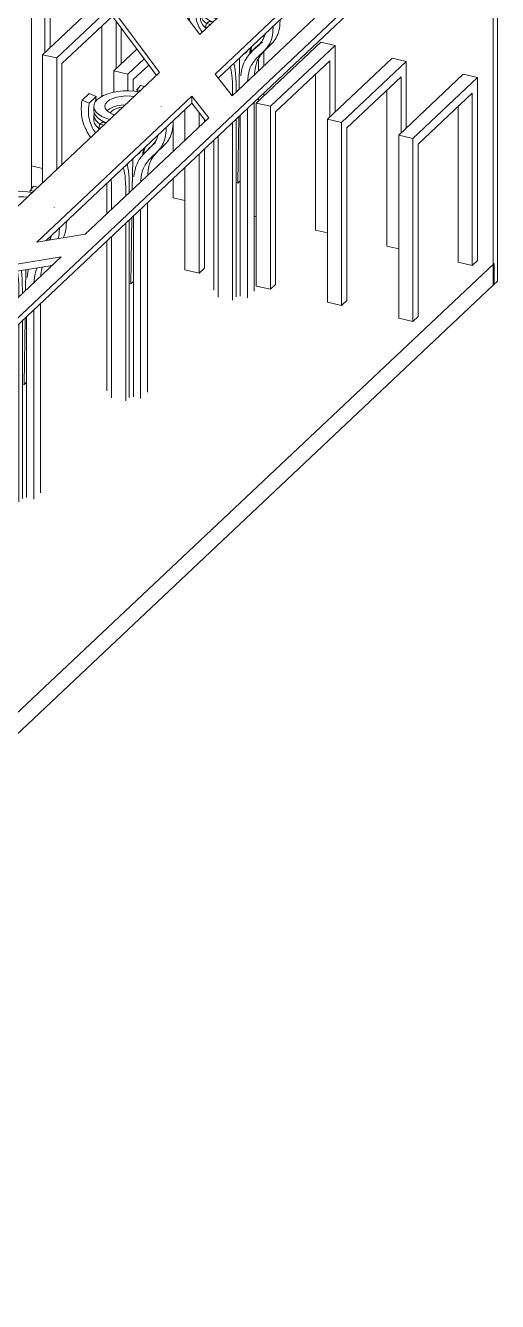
# Model space of a CAD drawing. Header units: millimetres. Extents: x -37866 to 44733, y -22737 to 33386.
# Drawn here: x 38782 to 44733, y 2570 to 18648 of the extents above; entities that cross this region are included whole.
import ezdxf

# ---------------------------------------------------------------- set-up
doc = ezdxf.new("R2010")
doc.units = ezdxf.units.MM
for name, color, linetype, lineweight in [('A-FLOR', 192, 'Continuous', 9), ('A-GENM', 13, 'Continuous', 9), ('I-WALL', 2, 'Continuous', 9)]:
    doc.layers.add(name, color=color, linetype=linetype, lineweight=lineweight)

# ---------------------------------------------------------------- blocks, each defined once
blk = doc.blocks.new('Family1 - Family1-218933-_3D_')
at = {"layer": 'A-GENM'}
for p, q in [((31519, 8214), (43536, 19536)), ((43536, 19448), (31519, 8126)), ((39542, 19306), (40340, 18232)), ((40340, 18143), (39542, 19218)), ((40980, 18533), (40579, 19072)), ((41364, 18895), (40980, 18533)), ((41172, 18035), (42020, 18834)), ((42020, 18745), (41212, 17984)), ((42426, 18742), (41386, 17761)), ((40340, 18232), (40472, 18054)), ((40472, 18054), (38157, 15873)), ((40433, 18018), (40340, 18143)), ((41386, 17761), (41172, 18035)), ((38924, 15917), (40879, 17759)), ((40879, 17759), (41093, 17485)), ((40879, 17759), (40879, 17670)), ((40879, 17670), (39038, 15936)), ((41053, 17448), (40879, 17670)), ((41093, 17485), (39535, 16017)), ((39535, 16017), (38924, 15917)), ((39233, 15733), (38167, 14729)), ((38622, 15633), (39233, 15733)), ((39119, 15626), (38622, 15544))]:
    blk.add_line(p, q, dxfattribs=at)
blk = doc.blocks.new('Family8 - COLUMN-V34-_3D_')
at = {"layer": 'A-GENM'}
for p, q in [((40990, 18898), (40990, 18845)), ((41156, 18843), (41159, 18846)), ((41159, 18846), (41165, 18851)), ((41196, 18815), (41212, 18834)), ((41212, 18834), (41218, 18839)), ((41839, 18894), (41839, 18898)), ((40990, 18788), (40990, 18722)), ((41060, 18675), (41103, 18701)), ((41060, 18675), (41117, 18662)), ((41123, 18696), (41101, 18713)), ((41147, 18691), (41103, 18701)), ((41248, 18792), (41258, 18797)), ((41579, 18325), (41584, 18334)), ((41610, 18288), (41613, 18361)), ((41768, 18444), (41680, 18361)), ((41771, 18309), (41859, 18392)), ((41475, 17846), (41481, 18237)), ((41580, 18327), (41566, 18308)), ((41437, 17851), (41437, 17809)), ((41393, 17809), (41393, 17768)), ((41666, 17686), (41666, 15299)), ((41579, 15216), (41579, 17603)), ((41393, 17428), (41393, 15186)), ((41437, 17470), (41437, 15228)), ((41458, 16663), (41470, 17502)), ((41489, 17519), (41489, 15237)), ((41156, 17206), (41156, 15312)), ((41213, 15227), (41213, 17259)), ((41458, 16663), (41437, 16668)), ((41489, 16692), (41458, 16663))]:
    blk.add_line(p, q, dxfattribs=at)
for points in [[(40835, 18925, 0), (40833, 18903, 0), (40832, 18867, 0), (40833, 18833, 0), (40835, 18800, 0), (40839, 18768, 0), (40845, 18738, 0), (40852, 18708, 0), (40854, 18702, 0)], [(41011, 18563, 0), (41006, 18571, 0), (40994, 18589, 0), (40984, 18607, 0), (40973, 18625, 0), (40964, 18644, 0), (40955, 18664, 0), (40947, 18686, 0), (40940, 18708, 0), (40934, 18732, 0), (40929, 18758, 0), (40925, 18785, 0), (40922, 18814, 0), (40922, 18844, 0), (40923, 18875, 0), (40926, 18905, 0)], [(41190, 18731, 0), (41140, 18749, 0), (41090, 18771, 0), (41049, 18798, 0), (41019, 18827, 0), (40999, 18858, 0), (40990, 18890, 0), (40993, 18922, 0), (40997, 18933, 0)], [(40990, 18847, 0), (40990, 18837, 0), (40999, 18805, 0), (41019, 18774, 0), (41049, 18745, 0), (41090, 18718, 0), (41140, 18695, 0), (41148, 18692, 0)], [(41063, 18678, 0), (41049, 18688, 0), (41019, 18717, 0), (40999, 18748, 0), (40990, 18780, 0), (40993, 18813, 0), (40994, 18818, 0)], [(41252, 18790, 0), (41216, 18804, 0), (41178, 18825, 0), (41150, 18849, 0), (41134, 18875, 0), (41130, 18903, 0)], [(41055, 18617, 0), (41049, 18622, 0), (41019, 18651, 0), (40999, 18682, 0), (40990, 18714, 0), (40990, 18724, 0)], [(41055, 18604, 0), (41057, 18634, 0), (41060, 18675, 0)], [(41990, 18717, 0), (41991, 18708, 0), (41990, 18674, 0), (41988, 18642, 0), (41983, 18612, 0), (41978, 18584, 0), (41970, 18558, 0), (41962, 18534, 0), (41952, 18512, 0), (41942, 18492, 0), (41930, 18473, 0), (41918, 18456, 0), (41906, 18440, 0), (41893, 18426, 0), (41880, 18412, 0), (41867, 18400, 0), (41854, 18387, 0), (41846, 18380, 0)], [(41802, 18540, 0), (41801, 18536, 0), (41795, 18515, 0), (41788, 18496, 0), (41780, 18478, 0), (41771, 18462, 0), (41761, 18447, 0), (41751, 18433, 0), (41740, 18420, 0), (41729, 18408, 0), (41717, 18396, 0), (41705, 18384, 0), (41692, 18372, 0), (41679, 18360, 0), (41666, 18348, 0), (41654, 18336, 0), (41641, 18323, 0), (41629, 18310, 0), (41616, 18296, 0), (41604, 18281, 0), (41591, 18266, 0), (41578, 18249, 0), (41564, 18229, 0), (41549, 18205, 0), (41535, 18176, 0), (41522, 18141, 0), (41510, 18100, 0), (41501, 18053, 0), (41496, 18012, 0)], [(41582, 17948, 0), (41584, 17967, 0), (41589, 18016, 0), (41597, 18057, 0), (41606, 18092, 0), (41616, 18120, 0), (41628, 18144, 0), (41639, 18163, 0), (41651, 18180, 0), (41663, 18196, 0), (41674, 18210, 0), (41685, 18223, 0), (41696, 18236, 0), (41708, 18248, 0), (41719, 18259, 0), (41730, 18270, 0), (41742, 18282, 0), (41754, 18293, 0), (41767, 18305, 0), (41779, 18317, 0), (41792, 18330, 0), (41805, 18343, 0), (41818, 18358, 0), (41831, 18373, 0), (41843, 18390, 0), (41854, 18409, 0), (41865, 18429, 0), (41874, 18451, 0), (41883, 18475, 0), (41890, 18501, 0), (41896, 18530, 0), (41900, 18560, 0), (41902, 18592, 0), (41903, 18625, 0), (41903, 18634, 0)], [(41619, 18299, 0), (41621, 18314, 0), (41626, 18345, 0), (41632, 18373, 0), (41634, 18382, 0)], [(41829, 18364, 0), (41818, 18353, 0), (41807, 18342, 0), (41795, 18330, 0), (41784, 18318, 0), (41773, 18306, 0), (41762, 18293, 0), (41750, 18278, 0), (41739, 18263, 0), (41727, 18246, 0), (41715, 18226, 0), (41704, 18203, 0), (41694, 18174, 0), (41685, 18140, 0), (41677, 18099, 0), (41671, 18049, 0), (41670, 18030, 0)], [(41437, 17851, 0), (41436, 17925, 0), (41434, 17988, 0), (41431, 18041, 0), (41426, 18086, 0), (41421, 18124, 0), (41414, 18156, 0), (41410, 18171, 0)], [(41566, 18308, 0), (41542, 18291, 0), (41535, 18287, 0)], [(41361, 18124, 0), (41363, 18119, 0), (41369, 18102, 0), (41374, 18081, 0), (41379, 18055, 0), (41384, 18023, 0), (41387, 17984, 0), (41390, 17935, 0), (41392, 17878, 0), (41393, 17809, 0)]]:
    blk.add_polyline3d(points, dxfattribs=at)
blk = doc.blocks.new('Family8 - COLUMN-V35-_3D_')
at = {"layer": 'A-GENM'}
for p, q in [((40186, 17838), (40230, 17894)), ((40288, 17881), (40230, 17894)), ((39583, 17790), (39496, 17707)), ((39584, 17671), (39496, 17707)), ((39583, 17790), (39672, 17754)), ((39584, 17671), (39672, 17754)), ((40188, 17816), (40186, 17838)), ((40186, 17838), (40231, 17828)), ((39643, 17629), (39643, 17576)), ((39809, 17574), (39812, 17577)), ((39850, 17547), (39865, 17565)), ((39901, 17523), (39911, 17528)), ((40492, 17625), (40492, 17629)), ((39643, 17519), (39643, 17453)), ((39713, 17406), (39756, 17432)), ((39713, 17406), (39770, 17393)), ((39776, 17427), (39754, 17444)), ((39800, 17422), (39756, 17432)), ((40233, 17058), (40219, 17039)), ((40232, 17056), (40237, 17065)), ((40263, 17019), (40266, 17092)), ((40421, 17175), (40334, 17092)), ((40424, 17040), (40512, 17123)), ((40128, 16577), (40134, 16968)), ((39809, 16662), (39809, 16276)), ((39866, 16330), (39866, 16581)), ((40090, 16582), (40090, 16540)), ((40046, 16540), (40046, 16499)), ((40319, 16417), (40319, 14030)), ((40142, 16250), (40142, 13968)), ((40232, 13947), (40232, 16334)), ((40046, 16159), (40046, 13917)), ((40090, 16201), (40090, 13959)), ((40111, 15394), (40123, 16233)), ((39809, 15937), (39809, 14043)), ((39866, 13958), (39866, 15990)), ((40111, 15394), (40090, 15399)), ((40142, 15423), (40111, 15394))]:
    blk.add_line(p, q, dxfattribs=at)
for points in [[(39496, 17707, 0), (39490, 17670, 0), (39486, 17634, 0), (39485, 17598, 0), (39486, 17564, 0), (39488, 17531, 0), (39492, 17499, 0), (39498, 17468, 0), (39505, 17439, 0), (39514, 17411, 0), (39523, 17385, 0), (39534, 17360, 0), (39545, 17336, 0), (39557, 17314, 0), (39570, 17292, 0), (39582, 17272, 0), (39595, 17253, 0), (39606, 17238, 0)], [(39843, 17462, 0), (39793, 17479, 0), (39743, 17502, 0), (39702, 17529, 0), (39672, 17558, 0), (39652, 17589, 0), (39643, 17621, 0), (39646, 17653, 0), (39660, 17685, 0), (39686, 17715, 0)], [(39672, 17754, 0), (39667, 17721, 0), (39664, 17689, 0)], [(39686, 17715, 0), (39722, 17743, 0), (39767, 17768, 0), (39821, 17788, 0), (39881, 17805, 0), (39947, 17817, 0), (40015, 17823, 0), (40085, 17825, 0), (40155, 17821, 0), (40215, 17813, 0)], [(39905, 17521, 0), (39869, 17535, 0), (39831, 17556, 0), (39803, 17580, 0), (39787, 17606, 0), (39783, 17634, 0), (39791, 17661, 0), (39812, 17687, 0)], [(39812, 17687, 0), (39843, 17710, 0), (39885, 17730, 0), (39934, 17745, 0), (39989, 17755, 0), (40048, 17760, 0), (40108, 17759, 0), (40153, 17754, 0)], [(39664, 17294, 0), (39659, 17302, 0), (39647, 17320, 0), (39637, 17338, 0), (39626, 17356, 0), (39617, 17375, 0), (39608, 17395, 0), (39600, 17417, 0), (39593, 17439, 0), (39587, 17463, 0), (39582, 17489, 0), (39578, 17516, 0), (39575, 17545, 0), (39575, 17575, 0), (39576, 17606, 0), (39579, 17638, 0), (39584, 17671, 0)], [(39643, 17578, 0), (39643, 17568, 0), (39652, 17536, 0), (39672, 17505, 0), (39702, 17475, 0), (39743, 17449, 0), (39793, 17426, 0), (39801, 17423, 0)], [(39717, 17409, 0), (39702, 17419, 0), (39672, 17448, 0), (39652, 17479, 0), (39643, 17511, 0), (39646, 17544, 0), (39648, 17549, 0)], [(39812, 17577, 0), (39843, 17600, 0), (39885, 17620, 0), (39934, 17635, 0), (39989, 17646, 0), (40042, 17650, 0)], [(39865, 17565, 0), (39892, 17585, 0), (39928, 17601, 0), (39971, 17613, 0), (40010, 17620, 0)], [(39709, 17348, 0), (39702, 17353, 0), (39672, 17382, 0), (39652, 17413, 0), (39643, 17445, 0), (39643, 17455, 0)], [(39709, 17335, 0), (39710, 17365, 0), (39713, 17406, 0)], [(40235, 16679, 0), (40237, 16698, 0), (40242, 16747, 0), (40250, 16788, 0), (40259, 16823, 0), (40270, 16851, 0), (40281, 16875, 0), (40292, 16894, 0), (40304, 16911, 0), (40316, 16927, 0), (40327, 16941, 0), (40338, 16954, 0), (40349, 16967, 0), (40361, 16978, 0), (40372, 16990, 0), (40383, 17001, 0), (40395, 17013, 0), (40407, 17024, 0), (40420, 17036, 0), (40432, 17048, 0), (40445, 17061, 0), (40458, 17074, 0), (40471, 17089, 0), (40484, 17104, 0), (40496, 17121, 0), (40507, 17140, 0), (40518, 17160, 0), (40527, 17182, 0), (40536, 17206, 0), (40543, 17232, 0), (40549, 17260, 0), (40553, 17291, 0), (40555, 17323, 0), (40556, 17356, 0), (40556, 17365, 0)], [(40644, 17448, 0), (40644, 17439, 0), (40643, 17405, 0), (40641, 17373, 0), (40636, 17343, 0), (40631, 17315, 0), (40624, 17289, 0), (40615, 17265, 0), (40605, 17243, 0), (40595, 17223, 0), (40584, 17204, 0), (40572, 17187, 0), (40559, 17171, 0), (40546, 17157, 0), (40533, 17143, 0), (40520, 17131, 0), (40507, 17118, 0), (40499, 17111, 0)], [(40455, 17271, 0), (40454, 17267, 0), (40448, 17246, 0), (40441, 17227, 0), (40433, 17209, 0), (40424, 17193, 0), (40414, 17178, 0), (40404, 17164, 0), (40393, 17151, 0), (40382, 17139, 0), (40370, 17127, 0), (40358, 17115, 0), (40345, 17103, 0), (40332, 17091, 0), (40319, 17079, 0), (40307, 17066, 0), (40294, 17054, 0), (40282, 17041, 0), (40269, 17027, 0), (40257, 17012, 0), (40244, 16997, 0), (40231, 16980, 0), (40217, 16960, 0), (40202, 16936, 0), (40188, 16906, 0), (40175, 16872, 0), (40163, 16831, 0), (40154, 16784, 0), (40149, 16743, 0)], [(40272, 17030, 0), (40274, 17045, 0), (40279, 17076, 0), (40285, 17104, 0), (40287, 17113, 0)], [(40482, 17095, 0), (40471, 17084, 0), (40460, 17073, 0), (40448, 17061, 0), (40437, 17049, 0), (40426, 17037, 0), (40415, 17023, 0), (40403, 17009, 0), (40392, 16994, 0), (40380, 16977, 0), (40368, 16957, 0), (40357, 16934, 0), (40347, 16905, 0), (40338, 16871, 0), (40330, 16830, 0), (40324, 16780, 0), (40323, 16761, 0)], [(40090, 16582, 0), (40089, 16656, 0), (40087, 16719, 0), (40084, 16772, 0), (40079, 16817, 0), (40074, 16855, 0), (40067, 16887, 0), (40063, 16902, 0)], [(40219, 17039, 0), (40195, 17022, 0), (40188, 17018, 0)], [(40014, 16855, 0), (40016, 16850, 0), (40022, 16833, 0), (40027, 16812, 0), (40032, 16786, 0), (40037, 16754, 0), (40040, 16714, 0), (40043, 16666, 0), (40045, 16609, 0), (40046, 16540, 0)], [(39866, 16581, 0), (39866, 16649, 0), (39864, 16707, 0), (39864, 16714, 0)]]:
    blk.add_polyline3d(points, dxfattribs=at)
blk = doc.blocks.new('Family8 - COLUMN-V36-_3D_')
at = {"layer": 'A-GENM'}
for p, q in [((38839, 16569), (38883, 16625)), ((38841, 16547), (38839, 16569)), ((38839, 16569), (38884, 16559)), ((38941, 16612), (38883, 16625)), ((38236, 16521), (38149, 16438)), ((38237, 16402), (38149, 16438)), ((38236, 16521), (38325, 16485)), ((38237, 16402), (38325, 16485)), ((38296, 16360), (38296, 16307)), ((38296, 16250), (38296, 16184)), ((38462, 16305), (38465, 16308)), ((38502, 16276), (38518, 16296)), ((38555, 16254), (38564, 16259)), ((39145, 16356), (39145, 16360)), ((38366, 16137), (38409, 16163)), ((38366, 16137), (38423, 16124)), ((38429, 16158), (38407, 16175)), ((38453, 16153), (38409, 16163)), ((38781, 15308), (38785, 15571)), ((38462, 15393), (38462, 15007)), ((38519, 15061), (38519, 15312)), ((38743, 15313), (38743, 15271)), ((38699, 15271), (38699, 15230)), ((38972, 15148), (38972, 12761)), ((38764, 14125), (38776, 14963)), ((38795, 14981), (38795, 12699)), ((38885, 12678), (38885, 15065)), ((38699, 14890), (38699, 12648)), ((38743, 14932), (38743, 12690)), ((38462, 14667), (38462, 12774)), ((38519, 12689), (38519, 14721)), ((38795, 14154), (38764, 14125)), ((38764, 14125), (38743, 14130))]:
    blk.add_line(p, q, dxfattribs=at)
for points in [[(38149, 16438, 0), (38143, 16401, 0), (38139, 16365, 0), (38138, 16329, 0), (38139, 16295, 0), (38141, 16262, 0), (38145, 16230, 0), (38151, 16199, 0), (38158, 16170, 0), (38167, 16142, 0), (38176, 16116, 0), (38187, 16091, 0), (38198, 16067, 0), (38210, 16045, 0), (38223, 16023, 0), (38236, 16003, 0), (38249, 15984, 0), (38259, 15969, 0)], [(38318, 16025, 0), (38312, 16033, 0), (38300, 16051, 0), (38290, 16069, 0), (38279, 16087, 0), (38270, 16106, 0), (38261, 16126, 0), (38253, 16147, 0), (38246, 16170, 0), (38240, 16194, 0), (38235, 16220, 0), (38231, 16247, 0), (38228, 16276, 0), (38228, 16306, 0), (38229, 16337, 0), (38232, 16369, 0), (38237, 16402, 0)], [(38497, 16193, 0), (38446, 16210, 0), (38396, 16233, 0), (38355, 16260, 0), (38325, 16289, 0), (38305, 16320, 0), (38296, 16352, 0), (38299, 16384, 0), (38314, 16416, 0), (38339, 16446, 0)], [(38325, 16485, 0), (38320, 16452, 0), (38317, 16420, 0)], [(38339, 16446, 0), (38375, 16474, 0), (38420, 16499, 0), (38474, 16519, 0), (38534, 16536, 0), (38600, 16548, 0), (38668, 16554, 0), (38738, 16556, 0), (38808, 16552, 0), (38868, 16544, 0)], [(38558, 16252, 0), (38522, 16266, 0), (38484, 16287, 0), (38456, 16311, 0), (38440, 16337, 0), (38436, 16365, 0), (38444, 16392, 0), (38465, 16418, 0)], [(38465, 16418, 0), (38497, 16441, 0), (38538, 16461, 0), (38587, 16476, 0), (38643, 16486, 0), (38701, 16491, 0), (38761, 16490, 0), (38806, 16485, 0)], [(38296, 16309, 0), (38296, 16299, 0), (38305, 16267, 0), (38325, 16236, 0), (38355, 16206, 0), (38396, 16180, 0), (38446, 16157, 0), (38454, 16154, 0)], [(38370, 16140, 0), (38355, 16150, 0), (38325, 16179, 0), (38305, 16210, 0), (38296, 16242, 0), (38299, 16275, 0), (38301, 16280, 0)], [(38465, 16308, 0), (38497, 16331, 0), (38538, 16351, 0), (38587, 16366, 0), (38643, 16377, 0), (38695, 16381, 0)], [(38518, 16296, 0), (38545, 16316, 0), (38581, 16332, 0), (38624, 16344, 0), (38663, 16351, 0)], [(38362, 16079, 0), (38355, 16083, 0), (38325, 16113, 0), (38305, 16144, 0), (38296, 16176, 0), (38296, 16186, 0)], [(38362, 16066, 0), (38363, 16096, 0), (38366, 16137, 0)], [(39195, 15961, 0), (39196, 15963, 0), (39202, 15991, 0), (39206, 16021, 0), (39208, 16053, 0), (39209, 16087, 0), (39209, 16096, 0)], [(39297, 16179, 0), (39297, 16170, 0), (39296, 16136, 0), (39294, 16104, 0), (39289, 16074, 0), (39284, 16046, 0), (39277, 16020, 0), (39268, 15996, 0), (39259, 15974, 0), (39257, 15972, 0)], [(39108, 16001, 0), (39107, 15998, 0), (39101, 15977, 0), (39094, 15957, 0), (39088, 15944, 0)], [(38992, 15605, 0), (38991, 15602, 0), (38983, 15561, 0), (38977, 15511, 0), (38976, 15492, 0)], [(38519, 15312, 0), (38519, 15380, 0), (38517, 15438, 0), (38517, 15445, 0)], [(38678, 15554, 0), (38680, 15543, 0), (38685, 15517, 0), (38690, 15485, 0), (38693, 15445, 0), (38696, 15397, 0), (38698, 15340, 0), (38699, 15271, 0)], [(38743, 15313, 0), (38742, 15387, 0), (38740, 15450, 0), (38737, 15503, 0), (38732, 15548, 0), (38730, 15563, 0)], [(38820, 15577, 0), (38816, 15562, 0), (38807, 15515, 0), (38802, 15474, 0)], [(38888, 15410, 0), (38890, 15429, 0), (38896, 15478, 0), (38903, 15519, 0), (38912, 15554, 0), (38923, 15582, 0), (38928, 15595, 0)]]:
    blk.add_polyline3d(points, dxfattribs=at)
blk = doc.blocks.new('elman - elman-246418-_3D_')
at = {"layer": 'A-GENM'}
for p, q in [((39092, 18371), (39092, 19210)), ((39026, 19015), (39026, 18308)), ((38996, 18280), (39727, 18969)), ((39819, 18845), (39176, 18240)), ((39242, 18169), (39877, 18767)), ((39924, 18703), (39924, 18105)), ((39745, 17755), (39745, 18642)), ((39990, 18168), (39990, 18614)), ((41786, 18493), (41786, 18525)), ((39894, 18077), (40185, 18351)), ((41620, 18312), (41720, 18406)), ((41690, 17671), (42505, 18439)), ((41720, 18406), (41720, 18399)), ((42685, 18398), (41870, 17631)), ((42505, 18439), (42685, 18398)), ((42685, 17559), (42685, 18398)), ((38996, 16664), (38996, 18280)), ((38996, 18280), (39176, 18240)), ((39176, 18240), (39176, 16833)), ((39242, 16895), (39242, 18169)), ((40277, 18228), (40074, 18037)), ((41720, 18235), (41720, 18077)), ((41786, 18139), (41786, 18321)), ((41936, 17560), (42619, 18203)), ((42589, 17468), (43403, 18236)), ((42619, 18203), (42619, 17497)), ((43583, 18195), (42768, 17428)), ((43403, 18236), (43583, 18195)), ((43583, 17356), (43583, 18195)), ((39894, 17807), (39894, 18077)), ((39894, 18077), (40074, 18037)), ((40074, 18037), (40074, 17824)), ((40140, 17966), (40335, 18149)), ((42439, 16070), (42439, 18034)), ((43487, 17266), (44301, 18033)), ((44301, 18033), (44481, 17992)), ((40140, 17822), (40140, 17966)), ((42834, 17357), (43517, 18000)), ((43517, 18000), (43517, 17294)), ((44481, 17992), (43666, 17225)), ((44481, 15686), (44481, 17992)), ((41720, 17737), (41720, 17700)), ((41786, 17762), (41786, 17799)), ((43337, 15867), (43337, 17831)), ((43732, 17154), (44415, 17797)), ((44415, 17797), (44415, 15623)), ((40792, 17202), (40792, 17589)), ((40972, 17551), (40972, 17372)), ((41690, 15365), (41690, 17671)), ((41690, 17671), (41870, 17631)), ((41870, 17631), (41870, 15324)), ((41936, 15386), (41936, 17560)), ((44235, 15664), (44235, 17628)), ((40643, 17061), (40643, 17401)), ((41038, 17434), (41038, 17467)), ((42589, 15162), (42589, 17468)), ((42589, 17468), (42768, 17428)), ((42768, 17428), (42768, 15121)), ((42834, 15183), (42834, 17357)), ((43487, 14959), (43487, 17266)), ((43487, 17266), (43666, 17225)), ((43666, 17225), (43666, 14918)), ((41038, 15589), (41038, 17094)), ((43732, 14980), (43732, 17154)), ((40972, 17032), (40972, 15527)), ((38857, 16879), (38996, 16848)), ((40643, 16476), (40643, 16722)), ((40792, 15568), (40792, 16863)), ((40643, 16476), (40792, 16442)), ((41666, 16244), (41690, 16239)), ((39062, 15959), (39091, 15952)), ((42439, 16070), (42589, 16036)), ((43337, 15867), (43487, 15833)), ((44235, 15664), (44415, 15623)), ((44415, 15623), (44481, 15686)), ((40792, 15568), (40972, 15527)), ((40972, 15527), (41038, 15589)), ((41690, 15365), (41870, 15324)), ((41870, 15324), (41936, 15386)), ((42589, 15162), (42768, 15121)), ((42768, 15121), (42834, 15183)), ((43487, 14959), (43666, 14918)), ((43666, 14918), (43732, 14980))]:
    blk.add_line(p, q, dxfattribs=at)

msp = doc.modelspace()

# ---------------------------------------------------------------- linework, layer by layer
at = {"layer": 'A-FLOR'}
for p, q in [((4227, -22471), (44689, 15651)), ((44689, 15651), (44689, 15385)), ((44678, 15375), (4227, -22737))]:
    msp.add_line(p, q, dxfattribs=at)
at = {"layer": 'I-WALL'}
for p, q in [((44733, 20306), (44733, 15426)), ((44678, 15375), (44678, 20254)), ((38857, 16592), (38857, 18933)), ((44733, 15426), (44678, 15375))]:
    msp.add_line(p, q, dxfattribs=at)

# ---------------------------------------------------------------- block references
at = {"layer": 'A-GENM'}
for name in ['Family1 - Family1-218933-_3D_', 'elman - elman-246418-_3D_', 'Family8 - COLUMN-V34-_3D_', 'Family8 - COLUMN-V35-_3D_', 'Family8 - COLUMN-V36-_3D_']:
    msp.add_blockref(name, (0, 0), dxfattribs=at)

doc.saveas('drawing.dxf')
